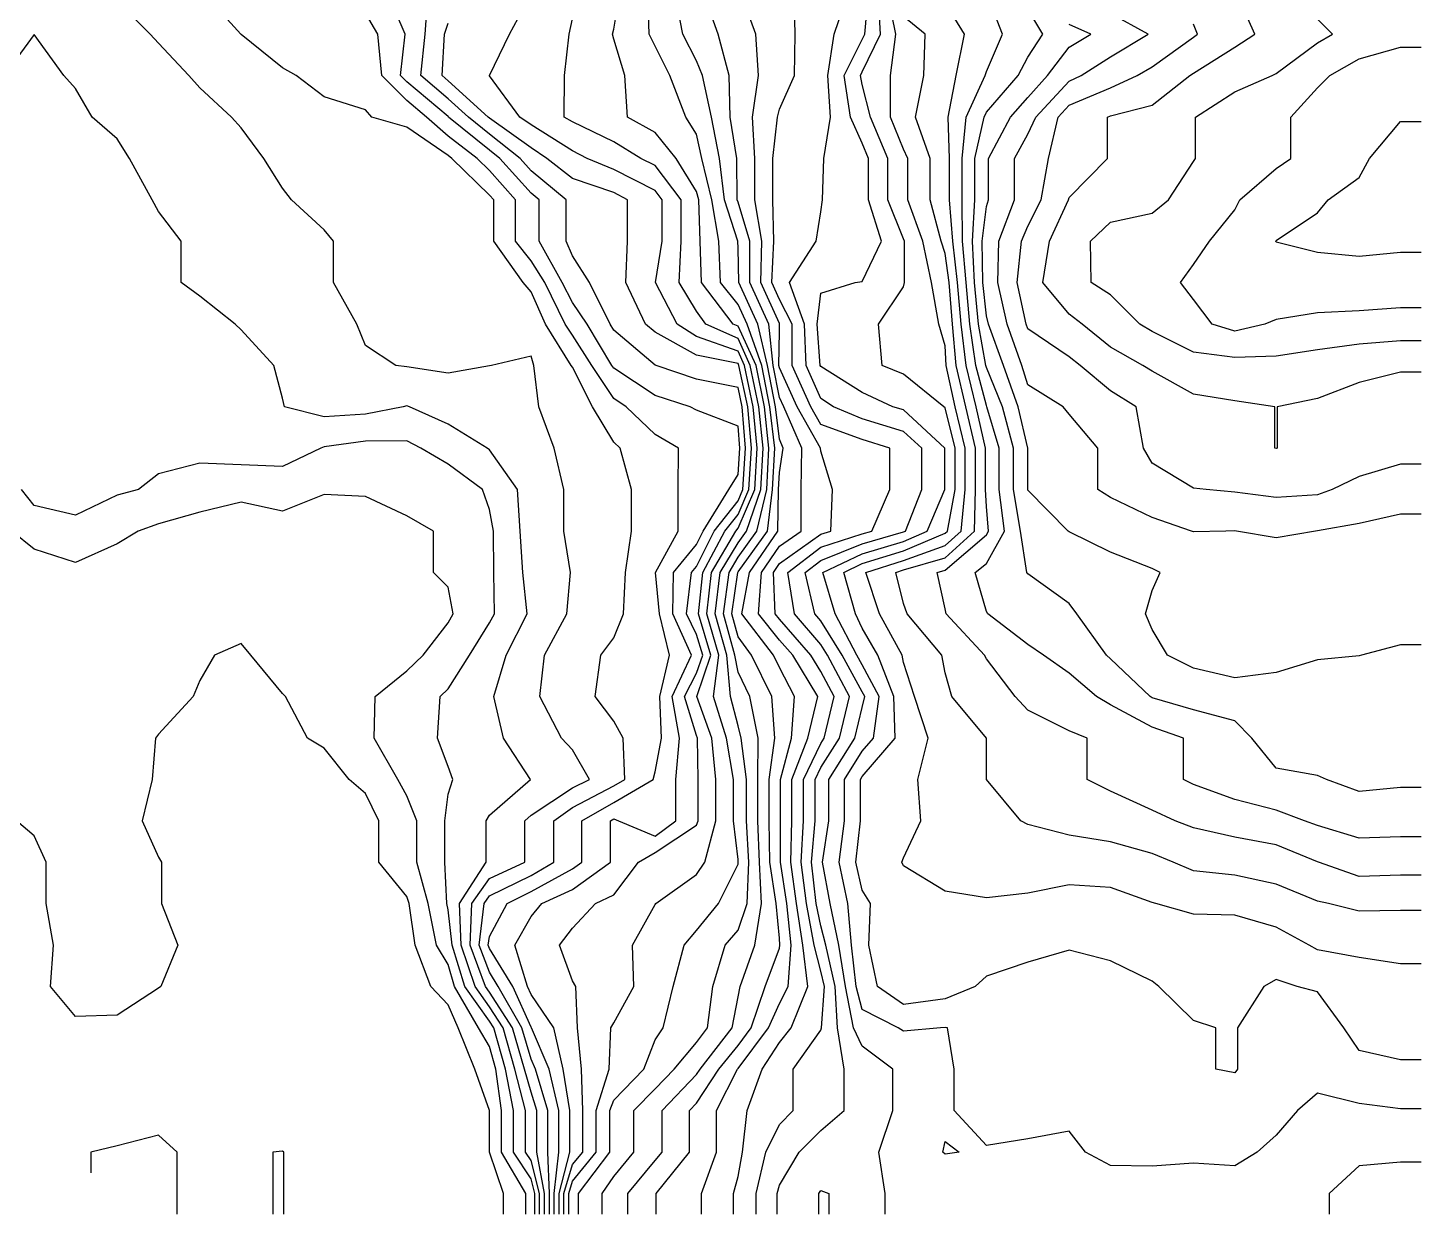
# Model space of a CAD drawing. Header units: metres. Extents: x 330817 to 331345, y 4313044 to 4313501.
# Drawn here: x 331039.9 to 331335.8, y 4313043.8 to 4313295.8 of the extents above; entities that cross this region are included whole.
import ezdxf

# ---------------------------------------------------------------- set-up
doc = ezdxf.new("R2010")
doc.units = ezdxf.units.M
doc.layers.add('CONTOURS', color=7, linetype='Continuous')
doc.layers.add('CONTOURS_INDEX', color=7, linetype='Continuous')

msp = doc.modelspace()

# ---------------------------------------------------------------- linework, layer by layer
at = {"layer": 'CONTOURS'}
for points in [[(331149.63, 4313043.83, 24), (331149.63, 4313048.23, 24), (331148.03, 4313057.02, 24), (331148.03, 4313065.82, 24), (331146.76, 4313069.73, 24), (331145.37, 4313074.61, 24), (331142.84, 4313083.41, 24), (331137.96, 4313090.96, 24), (331137.08, 4313092.2, 24), (331133.86, 4313100.99, 24), (331134.19, 4313109.79, 24), (331137.96, 4313115.16, 24), (331145.45, 4313118.58, 24), (331145.45, 4313127.37, 24), (331146.76, 4313128.6, 24), (331155.55, 4313134.38, 24), (331159.19, 4313136.17, 24), (331155.55, 4313142.44, 24), (331153.24, 4313144.96, 24), (331148.61, 4313153.76, 24), (331149.63, 4313162.55, 24), (331154.34, 4313171.34, 24), (331155.14, 4313180.14, 24), (331153.73, 4313188.93, 24), (331153.73, 4313197.73, 24), (331151.69, 4313206.52, 24), (331148.44, 4313215.31, 24), (331147.39, 4313224.11, 24), (331146.76, 4313226.09, 24), (331138.4, 4313224.11, 24), (331137.96, 4313224, 24), (331129.17, 4313222.45, 24), (331120.38, 4313223.81, 24), (331118.02, 4313224.11, 24), (331111.58, 4313228.34, 24), (331109.74, 4313232.9, 24), (331104.79, 4313241.69, 24), (331104.79, 4313250.49, 24), (331102.79, 4313252.93, 24), (331095.91, 4313259.28, 24), (331093.99, 4313261.74, 24), (331090.03, 4313268.08, 24), (331085.2, 4313274.56, 24), (331083.16, 4313276.87, 24), (331076.41, 4313283.09, 24), (331074.05, 4313285.66, 24), (331067.61, 4313292.59, 24), (331065.89, 4313294.46, 24), (331058.82, 4313301.5, 24)], [(331150.66, 4313043.83, 26), (331150.66, 4313048.23, 26), (331150.35, 4313057.02, 26), (331150.35, 4313065.82, 26), (331147.69, 4313074.61, 26), (331146.76, 4313076.76, 26), (331144.82, 4313083.41, 26), (331139.81, 4313092.2, 26), (331137.96, 4313095.22, 26), (331135.78, 4313100.99, 26), (331136.8, 4313109.79, 26), (331137.96, 4313111.45, 26), (331146.76, 4313115.73, 26), (331151.63, 4313118.58, 26), (331151.63, 4313127.37, 26), (331155.55, 4313130.2, 26), (331164.35, 4313134.78, 26), (331166.71, 4313136.17, 26), (331166.32, 4313144.96, 26), (331164.35, 4313148.57, 26), (331160.38, 4313153.76, 26), (331161.58, 4313162.55, 26), (331164.35, 4313166.24, 26), (331166.4, 4313171.34, 26), (331166.86, 4313180.14, 26), (331168.11, 4313188.93, 26), (331168.11, 4313197.73, 26), (331165.69, 4313206.52, 26), (331164.35, 4313207.79, 26), (331159.8, 4313215.31, 26), (331155.55, 4313223.75, 26), (331155.32, 4313224.11, 26), (331149.82, 4313232.9, 26), (331146.76, 4313239.75, 26), (331145.06, 4313241.69, 26), (331138.83, 4313250.49, 26), (331138.83, 4313259.28, 26), (331137.96, 4313260.26, 26), (331129.96, 4313268.08, 26), (331129.17, 4313268.68, 26), (331120.38, 4313274.75, 26), (331112.98, 4313276.87, 26), (331111.58, 4313278.4, 26), (331102.79, 4313281.14, 26), (331096.86, 4313285.66, 26), (331093.99, 4313287.31, 26), (331085.2, 4313294.39, 26), (331085.13, 4313294.46, 26), (331077.22, 4313303.25, 26)], [(331153.76, 4313043.83, 32), (331153.76, 4313048.23, 32), (331155.55, 4313054.35, 32), (331157.74, 4313057.02, 32), (331157.74, 4313065.82, 32), (331157.45, 4313074.61, 32), (331156.65, 4313083.41, 32), (331156.28, 4313092.2, 32), (331155.55, 4313093.38, 32), (331152.78, 4313100.99, 32), (331155.55, 4313104.57, 32), (331160.47, 4313109.79, 32), (331164.35, 4313111.66, 32), (331169.6, 4313118.58, 32), (331173.14, 4313120.66, 32), (331181.93, 4313126.49, 32), (331182.25, 4313127.37, 32), (331182.25, 4313136.17, 32), (331182.13, 4313144.96, 32), (331181.93, 4313145.5, 32), (331179.33, 4313153.76, 32), (331181.93, 4313158.74, 32), (331183.23, 4313162.55, 32), (331181.93, 4313166.93, 32), (331179.76, 4313171.34, 32), (331180.88, 4313180.14, 32), (331181.93, 4313181.41, 32), (331185.65, 4313188.93, 32), (331190.73, 4313195.33, 32), (331191.77, 4313197.73, 32), (331192.34, 4313206.52, 32), (331191.59, 4313215.31, 32), (331190.73, 4313219.39, 32), (331181.93, 4313221.19, 32), (331173.35, 4313224.11, 32), (331173.14, 4313224.19, 32), (331164.35, 4313231.57, 32), (331163.55, 4313232.9, 32), (331159.15, 4313241.69, 32), (331155.55, 4313247.41, 32), (331154.25, 4313250.49, 32), (331154.25, 4313259.28, 32), (331146.76, 4313265.47, 32), (331144.43, 4313268.08, 32), (331137.96, 4313273.22, 32), (331133.46, 4313276.87, 32), (331129.17, 4313280.77, 32), (331123.36, 4313285.66, 32), (331124.25, 4313294.46, 32), (331124.94, 4313303.25, 32)], [(331156.87, 4313043.83, 36), (331156.87, 4313048.23, 36), (331163.52, 4313057.02, 36), (331163.52, 4313065.82, 36), (331164.35, 4313068.06, 36), (331170.71, 4313074.61, 36), (331173.14, 4313080.83, 36), (331174.83, 4313083.41, 36), (331176.93, 4313092.2, 36), (331179.29, 4313100.99, 36), (331181.93, 4313104.07, 36), (331186.57, 4313109.79, 36), (331190.73, 4313118.19, 36), (331190.77, 4313118.58, 36), (331190.73, 4313119.15, 36), (331189.76, 4313127.37, 36), (331189.76, 4313136.17, 36), (331188.25, 4313144.96, 36), (331185.53, 4313153.76, 36), (331186.65, 4313162.55, 36), (331184.11, 4313171.34, 36), (331185.12, 4313180.14, 36), (331190.26, 4313188.93, 36), (331190.73, 4313189.52, 36), (331194.29, 4313197.73, 36), (331194.81, 4313206.52, 36), (331193.97, 4313215.31, 36), (331192.13, 4313224.11, 36), (331190.73, 4313227.16, 36), (331181.93, 4313230.25, 36), (331177.8, 4313232.9, 36), (331173.23, 4313241.69, 36), (331174.6, 4313250.49, 36), (331174.6, 4313259.28, 36), (331173.14, 4313261.23, 36), (331164.35, 4313265.76, 36), (331158.7, 4313268.08, 36), (331155.55, 4313269.69, 36), (331146.76, 4313275.21, 36), (331144.4, 4313276.87, 36), (331137.96, 4313285.65, 36), (331137.95, 4313285.66, 36), (331137.96, 4313285.71, 36), (331142.17, 4313294.46, 36), (331146.76, 4313303.05, 36)], [(331173.31, 4313043.83, 42), (331173.31, 4313048.23, 42), (331180.4, 4313057.02, 42), (331180.4, 4313065.82, 42), (331181.93, 4313067.42, 42), (331186.63, 4313074.61, 42), (331190.73, 4313079.66, 42), (331193.55, 4313083.41, 42), (331196.52, 4313092.2, 42), (331199.52, 4313100.32, 42), (331199.63, 4313100.99, 42), (331199.52, 4313102.45, 42), (331198.8, 4313109.79, 42), (331197.52, 4313118.58, 42), (331197.31, 4313127.37, 42), (331197.31, 4313136.17, 42), (331198.55, 4313144.96, 42), (331197.9, 4313153.76, 42), (331193.61, 4313162.55, 42), (331190.73, 4313166.48, 42), (331189.38, 4313171.34, 42), (331190.67, 4313180.14, 42), (331190.73, 4313180.24, 42), (331196.98, 4313188.93, 42), (331198.08, 4313197.73, 42), (331198.52, 4313206.52, 42), (331197.52, 4313215.31, 42), (331195.78, 4313224.11, 42), (331192.64, 4313232.9, 42), (331190.73, 4313237.06, 42), (331186.99, 4313241.69, 42), (331186.66, 4313250.49, 42), (331185.14, 4313259.28, 42), (331183.01, 4313268.08, 42), (331181.93, 4313273.24, 42), (331179.63, 4313276.87, 42), (331176.21, 4313285.66, 42), (331173.14, 4313291.95, 42), (331171.86, 4313294.46, 42), (331171.57, 4313303.25, 42)], [(331182.96, 4313043.83, 44), (331182.96, 4313048.23, 44), (331186.13, 4313057.02, 44), (331186.13, 4313065.82, 44), (331190.59, 4313074.61, 44), (331190.73, 4313074.78, 44), (331197.23, 4313083.41, 44), (331199.52, 4313088.55, 44), (331201.37, 4313092.2, 44), (331202.05, 4313100.99, 44), (331201.11, 4313109.79, 44), (331199.76, 4313118.58, 44), (331199.72, 4313127.37, 44), (331199.72, 4313136.17, 44), (331202.07, 4313144.96, 44), (331202.73, 4313153.76, 44), (331199.52, 4313159.98, 44), (331198.27, 4313162.55, 44), (331191.56, 4313171.34, 44), (331193.18, 4313180.14, 44), (331199.21, 4313188.93, 44), (331199.35, 4313197.73, 44), (331199.52, 4313201.38, 44), (331200.29, 4313206.52, 44), (331199.52, 4313208.46, 44), (331198.71, 4313215.31, 44), (331196.99, 4313224.11, 44), (331194.95, 4313232.9, 44), (331190.91, 4313241.69, 44), (331190.73, 4313249.02, 44), (331190.66, 4313250.49, 44), (331187.85, 4313259.28, 44), (331186.76, 4313268.08, 44), (331185.1, 4313276.87, 44), (331183.21, 4313285.66, 44), (331181.93, 4313288.8, 44), (331179.04, 4313294.46, 44), (331177.31, 4313303.25, 44)], [(331189.8, 4313043.83, 46), (331189.8, 4313048.23, 46), (331190.73, 4313051.84, 46), (331191.69, 4313057.02, 46), (331192.64, 4313065.82, 46), (331195.83, 4313074.61, 46), (331199.52, 4313080.32, 46), (331201.99, 4313083.41, 46), (331205.56, 4313092.2, 46), (331204.47, 4313100.99, 46), (331203.18, 4313109.79, 46), (331201.95, 4313118.58, 46), (331202.18, 4313127.37, 46), (331202.18, 4313136.17, 46), (331205.59, 4313144.96, 46), (331207.67, 4313153.76, 46), (331202.34, 4313162.55, 46), (331199.52, 4313165.78, 46), (331195.08, 4313171.34, 46), (331195.71, 4313180.14, 46), (331199.52, 4313185.73, 46), (331204.16, 4313188.93, 46), (331204.16, 4313197.73, 46), (331204.27, 4313206.52, 46), (331200.43, 4313215.31, 46), (331199.52, 4313217.31, 46), (331198.21, 4313224.11, 46), (331197.25, 4313232.9, 46), (331193.23, 4313241.69, 46), (331193.23, 4313250.49, 46), (331190.73, 4313258.79, 46), (331190.57, 4313259.28, 46), (331190.51, 4313268.08, 46), (331189.06, 4313276.87, 46), (331188.83, 4313285.66, 46), (331186.54, 4313294.46, 46), (331183.38, 4313303.25, 46)], [(331194.59, 4313043.83, 48), (331194.59, 4313048.23, 48), (331196.61, 4313057.02, 48), (331199.52, 4313062.85, 48), (331202.47, 4313065.82, 48), (331202.47, 4313074.61, 48), (331208.31, 4313082.92, 48), (331208.43, 4313083.41, 48), (331209.08, 4313092.2, 48), (331208.31, 4313095.41, 48), (331206.88, 4313100.99, 48), (331205.25, 4313109.79, 48), (331204.14, 4313118.58, 48), (331204.63, 4313127.37, 48), (331204.63, 4313136.17, 48), (331208.31, 4313143.82, 48), (331209.04, 4313144.96, 48), (331211.15, 4313153.76, 48), (331208.31, 4313159.13, 48), (331206.19, 4313162.55, 48), (331199.52, 4313170.2, 48), (331198.6, 4313171.34, 48), (331198.24, 4313180.14, 48), (331199.52, 4313182.02, 48), (331208.31, 4313188.29, 48), (331210.43, 4313188.93, 48), (331210.83, 4313197.73, 48), (331208.31, 4313205.9, 48), (331208.25, 4313206.52, 48), (331203.31, 4313215.31, 48), (331199.52, 4313223.59, 48), (331199.42, 4313224.11, 48), (331199.52, 4313231.35, 48), (331199.57, 4313232.9, 48), (331199.52, 4313232.99, 48), (331195.55, 4313241.69, 48), (331195.77, 4313250.49, 48), (331194.32, 4313259.28, 48), (331194.32, 4313268.08, 48), (331193.8, 4313276.87, 48), (331195.1, 4313285.66, 48), (331194.48, 4313294.46, 48), (331191.36, 4313303.25, 48)], [(331221.96, 4313043.83, 52), (331221.96, 4313048.23, 52), (331220.66, 4313057.02, 52), (331223.58, 4313065.82, 52), (331223.58, 4313074.61, 52), (331217.11, 4313079.5, 52), (331215.24, 4313083.41, 52), (331213.58, 4313092.2, 52), (331212.11, 4313100.99, 52), (331210.28, 4313109.79, 52), (331208.66, 4313118.58, 52), (331210, 4313127.37, 52), (331210, 4313136.17, 52), (331215.52, 4313144.96, 52), (331217.11, 4313151.45, 52), (331217.64, 4313153.76, 52), (331217.11, 4313154.75, 52), (331212.85, 4313162.55, 52), (331208.31, 4313169.89, 52), (331207.07, 4313171.34, 52), (331204.98, 4313180.14, 52), (331208.31, 4313182.69, 52), (331217.11, 4313186.23, 52), (331225.9, 4313188.74, 52), (331226.33, 4313188.93, 52), (331229.74, 4313197.73, 52), (331229.74, 4313206.52, 52), (331225.9, 4313210.09, 52), (331217.11, 4313212.75, 52), (331211, 4313215.31, 52), (331208.31, 4313217.07, 52), (331205.23, 4313224.11, 52), (331204.88, 4313232.9, 52), (331201.68, 4313241.69, 52), (331207.34, 4313250.49, 52), (331208.31, 4313256.76, 52), (331208.65, 4313259.28, 52), (331208.95, 4313268.08, 52), (331210.36, 4313276.87, 52), (331209.79, 4313285.66, 52), (331211.15, 4313294.46, 52), (331214.13, 4313303.25, 52)], [(331335.82, 4313066.19, 54), (331331.43, 4313066.19, 54), (331322.63, 4313067.31, 54), (331313.84, 4313069.56, 54), (331309.53, 4313065.82, 54), (331305.05, 4313060.6, 54), (331301.03, 4313057.02, 54), (331296.25, 4313054.11, 54), (331287.46, 4313054.67, 54), (331278.66, 4313053.99, 54), (331269.87, 4313054.13, 54), (331264.53, 4313057.02, 54), (331261.08, 4313061.44, 54), (331252.28, 4313059.85, 54), (331243.49, 4313058.42, 54), (331236.61, 4313065.82, 54), (331236.61, 4313074.61, 54), (331235.23, 4313083.41, 54), (331234.7, 4313083.46, 54), (331233.72, 4313083.41, 54), (331225.9, 4313082.67, 54), (331224.74, 4313083.41, 54), (331217.11, 4313087.28, 54), (331215.83, 4313092.2, 54), (331214.8, 4313100.99, 54), (331214.05, 4313109.79, 54), (331212.19, 4313118.58, 54), (331213.37, 4313127.37, 54), (331213.37, 4313136.17, 54), (331217.11, 4313142.19, 54), (331219.47, 4313144.96, 54), (331220.72, 4313153.76, 54), (331217.11, 4313160.49, 54), (331215.98, 4313162.55, 54), (331211.38, 4313171.34, 54), (331208.71, 4313180.14, 54), (331217.11, 4313184.12, 54), (331225.9, 4313186.72, 54), (331230.92, 4313188.93, 54), (331234.65, 4313197.73, 54), (331234.65, 4313206.52, 54), (331225.9, 4313214.65, 54), (331223.61, 4313215.31, 54), (331217.11, 4313218.33, 54), (331208.31, 4313223.86, 54), (331208.21, 4313224.11, 54), (331207.53, 4313232.9, 54), (331208.31, 4313239.44, 54), (331215.63, 4313241.69, 54), (331217.11, 4313241.91, 54), (331221.18, 4313250.49, 54), (331218.47, 4313259.28, 54), (331218.47, 4313268.08, 54), (331217.11, 4313271.3, 54), (331214.65, 4313276.87, 54), (331213.25, 4313285.66, 54), (331217.11, 4313293.32, 54), (331217.65, 4313294.46, 54), (331218.47, 4313303.25, 54)], [(331335.82, 4313076.61, 56), (331331.43, 4313076.61, 56), (331322.63, 4313078.59, 56), (331319.38, 4313083.41, 56), (331313.84, 4313091.04, 56), (331309.51, 4313092.2, 56), (331305.05, 4313093.64, 56), (331302.41, 4313092.2, 56), (331296.81, 4313083.41, 56), (331296.81, 4313074.61, 56), (331296.25, 4313073.84, 56), (331292.22, 4313074.61, 56), (331292.22, 4313083.41, 56), (331287.46, 4313084.95, 56), (331280.14, 4313092.2, 56), (331278.66, 4313093.33, 56), (331269.87, 4313097.61, 56), (331261.08, 4313099.89, 56), (331252.28, 4313097.33, 56), (331243.49, 4313094.37, 56), (331241.12, 4313092.2, 56), (331234.7, 4313089.58, 56), (331225.9, 4313088.33, 56), (331220.36, 4313092.2, 56), (331218.54, 4313100.99, 56), (331218.9, 4313109.79, 56), (331217.11, 4313112.66, 56), (331215.73, 4313118.58, 56), (331216.74, 4313127.37, 56), (331216.74, 4313136.17, 56), (331217.11, 4313136.76, 56), (331224.1, 4313144.96, 56), (331223.8, 4313153.76, 56), (331220.41, 4313162.55, 56), (331217.11, 4313168.31, 56), (331215.66, 4313171.34, 56), (331213.17, 4313180.14, 56), (331217.11, 4313182.01, 56), (331225.9, 4313184.7, 56), (331234.7, 4313188.47, 56), (331235.2, 4313188.93, 56), (331236.83, 4313197.73, 56), (331236.83, 4313206.52, 56), (331234.7, 4313215.12, 56), (331234.47, 4313215.31, 56), (331225.9, 4313222.24, 56), (331221.33, 4313224.11, 56), (331220.6, 4313232.9, 56), (331225.9, 4313240.83, 56), (331226.07, 4313241.69, 56), (331226.09, 4313250.49, 56), (331225.9, 4313250.97, 56), (331222.58, 4313259.28, 56), (331222.58, 4313268.08, 56), (331218.9, 4313276.87, 56), (331217.11, 4313283.79, 56), (331216.71, 4313285.66, 56), (331217.11, 4313286.46, 56), (331220.96, 4313294.46, 56), (331220.49, 4313303.25, 56)], [(331335.82, 4313097, 58), (331331.43, 4313097, 58), (331322.63, 4313098.32, 58), (331313.84, 4313099.98, 58), (331312.04, 4313100.99, 58), (331305.05, 4313104.82, 58), (331296.25, 4313107.36, 58), (331287.46, 4313107.56, 58), (331279.47, 4313109.79, 58), (331278.66, 4313110.04, 58), (331269.87, 4313113.21, 58), (331261.08, 4313113.76, 58), (331252.28, 4313112, 58), (331243.49, 4313111.03, 58), (331234.7, 4313112.45, 58), (331225.9, 4313117.8, 58), (331225.55, 4313118.58, 58), (331225.9, 4313119.51, 58), (331229.56, 4313127.37, 58), (331228.9, 4313136.17, 58), (331231.13, 4313144.96, 58), (331228.19, 4313153.76, 58), (331225.9, 4313161.03, 58), (331225.56, 4313162.55, 58), (331220.81, 4313171.34, 58), (331217.85, 4313180.14, 58), (331225.9, 4313182.68, 58), (331234.7, 4313185.85, 58), (331238.09, 4313188.93, 58), (331238.99, 4313197.73, 58), (331238.99, 4313206.52, 58), (331236.88, 4313215.31, 58), (331234.94, 4313224.11, 58), (331234.7, 4313228.25, 58), (331233.35, 4313232.9, 58), (331231.79, 4313241.69, 58), (331229.99, 4313250.49, 58), (331226.81, 4313259.28, 58), (331226.81, 4313268.08, 58), (331225.9, 4313270.02, 58), (331223.1, 4313276.87, 58), (331223.09, 4313285.66, 58), (331224.28, 4313294.46, 58), (331222.51, 4313303.25, 58)], [(331335.82, 4313115.83, 62), (331331.43, 4313115.83, 62), (331322.63, 4313115.54, 62), (331314, 4313118.58, 62), (331313.84, 4313118.64, 62), (331305.05, 4313122.3, 62), (331296.25, 4313123.89, 62), (331287.46, 4313125.86, 62), (331283.6, 4313127.37, 62), (331278.66, 4313129.61, 62), (331269.87, 4313133.68, 62), (331264.87, 4313136.17, 62), (331264.87, 4313144.96, 62), (331261.08, 4313146.51, 62), (331252.28, 4313150.85, 62), (331249.56, 4313153.76, 62), (331243.49, 4313161.79, 62), (331243.08, 4313162.55, 62), (331234.91, 4313171.34, 62), (331234.7, 4313172.42, 62), (331233.01, 4313180.14, 62), (331234.7, 4313180.6, 62), (331243.49, 4313188.12, 62), (331243.94, 4313188.93, 62), (331243.49, 4313194.16, 62), (331243.29, 4313197.73, 62), (331243.29, 4313206.52, 62), (331241.33, 4313215.31, 62), (331239.16, 4313224.11, 62), (331238.15, 4313232.9, 62), (331237.37, 4313241.69, 62), (331236.35, 4313250.49, 62), (331235.62, 4313259.28, 62), (331235.62, 4313268.08, 62), (331235.38, 4313276.87, 62), (331237.08, 4313285.66, 62), (331238.84, 4313294.46, 62), (331234.7, 4313301.15, 62)], [(331335.82, 4313123.95, 64), (331331.43, 4313123.95, 64), (331322.63, 4313123.67, 64), (331313.84, 4313126.41, 64), (331311.02, 4313127.37, 64), (331305.05, 4313129.67, 64), (331296.25, 4313131.94, 64), (331287.46, 4313135.08, 64), (331285.36, 4313136.17, 64), (331285.36, 4313144.96, 64), (331278.66, 4313147.3, 64), (331269.87, 4313152.04, 64), (331266.9, 4313153.76, 64), (331261.08, 4313158.77, 64), (331255.59, 4313162.55, 64), (331252.28, 4313164.86, 64), (331243.82, 4313171.34, 64), (331243.49, 4313171.86, 64), (331241.07, 4313180.14, 64), (331243.49, 4313182.04, 64), (331247.34, 4313188.93, 64), (331246.23, 4313197.73, 64), (331246.23, 4313206.52, 64), (331243.6, 4313215.31, 64), (331243.49, 4313215.57, 64), (331241.26, 4313224.11, 64), (331239.99, 4313232.9, 64), (331239.16, 4313241.69, 64), (331238.42, 4313250.49, 64), (331238.32, 4313259.28, 64), (331238.32, 4313268.08, 64), (331239.2, 4313276.87, 64), (331243.22, 4313285.66, 64), (331243.49, 4313286.53, 64), (331246.91, 4313294.46, 64), (331243.49, 4313303.25, 64)], [(331335.82, 4313222.71, 74), (331331.43, 4313222.71, 74), (331322.63, 4313220.45, 74), (331313.84, 4313217.1, 74), (331305.26, 4313215.31, 74), (331305.26, 4313206.52, 74), (331305.05, 4313206.48, 74), (331304.78, 4313206.52, 74), (331304.78, 4313215.31, 74), (331296.25, 4313216.58, 74), (331287.46, 4313217.98, 74), (331278.66, 4313222.88, 74), (331276.7, 4313224.11, 74), (331269.87, 4313228.02, 74), (331263.81, 4313232.9, 74), (331261.08, 4313235, 74), (331255.44, 4313241.69, 74), (331256.88, 4313250.49, 74), (331260.92, 4313259.28, 74), (331261.08, 4313259.75, 74), (331269.18, 4313268.08, 74), (331269.18, 4313276.87, 74), (331269.87, 4313277.12, 74), (331278.66, 4313279.39, 74), (331286.7, 4313285.66, 74), (331287.46, 4313286.2, 74), (331296.25, 4313291.69, 74), (331300.47, 4313294.46, 74), (331296.61, 4313303.25, 74)], [(331151.69, 4313043.83, 28), (331151.69, 4313048.23, 28), (331152.67, 4313057.02, 28), (331152.67, 4313065.82, 28), (331150.62, 4313074.61, 28), (331146.87, 4313083.41, 28), (331146.76, 4313083.57, 28), (331142.9, 4313092.2, 28), (331137.96, 4313100.28, 28), (331137.69, 4313100.99, 28), (331137.96, 4313102.78, 28), (331141.7, 4313109.79, 28), (331146.76, 4313112.33, 28), (331155.55, 4313117.17, 28), (331157.53, 4313118.58, 28), (331157.53, 4313127.37, 28), (331164.35, 4313131.29, 28), (331172.67, 4313136.17, 28), (331173.14, 4313137.81, 28), (331174.46, 4313144.96, 28), (331174.09, 4313153.76, 28), (331176.2, 4313162.55, 28), (331174.07, 4313171.34, 28), (331173.21, 4313180.14, 28), (331178.04, 4313188.93, 28), (331178.04, 4313197.73, 28), (331178.06, 4313206.52, 28), (331173.14, 4313209.47, 28), (331167, 4313215.31, 28), (331164.35, 4313217.07, 28), (331159.69, 4313224.11, 28), (331155.55, 4313230.51, 28), (331154.02, 4313232.9, 28), (331149.7, 4313241.69, 28), (331146.76, 4313246.36, 28), (331143.49, 4313250.49, 28), (331143.49, 4313259.28, 28), (331137.96, 4313265.53, 28), (331135.35, 4313268.08, 28), (331129.17, 4313272.82, 28), (331124.55, 4313276.87, 28), (331120.38, 4313280.36, 28), (331115.1, 4313285.66, 28), (331114.19, 4313294.46, 28), (331111.58, 4313298.92, 28)], [(331161.85, 4313043.83, 38), (331161.85, 4313048.23, 38), (331164.35, 4313051.85, 38), (331168.63, 4313057.02, 38), (331168.63, 4313065.82, 38), (331173.14, 4313070.43, 38), (331177.14, 4313074.61, 38), (331181.93, 4313080.29, 38), (331184.27, 4313083.41, 38), (331185.35, 4313092.2, 38), (331188, 4313100.99, 38), (331190.73, 4313104.15, 38), (331192.64, 4313109.79, 38), (331193.02, 4313118.58, 38), (331192.51, 4313127.37, 38), (331192.51, 4313136.17, 38), (331191.41, 4313144.96, 38), (331190.73, 4313147.57, 38), (331189.11, 4313153.76, 38), (331188.36, 4313162.55, 38), (331185.86, 4313171.34, 38), (331186.97, 4313180.14, 38), (331190.73, 4313186.46, 38), (331192.51, 4313188.93, 38), (331195.56, 4313197.73, 38), (331196.05, 4313206.52, 38), (331195.15, 4313215.31, 38), (331193.34, 4313224.11, 38), (331190.73, 4313229.8, 38), (331183.89, 4313232.9, 38), (331181.93, 4313235.62, 38), (331178.2, 4313241.69, 38), (331178.63, 4313250.49, 38), (331178.63, 4313259.28, 38), (331173.14, 4313266.58, 38), (331170.11, 4313268.08, 38), (331164.35, 4313271.61, 38), (331155.55, 4313275.87, 38), (331153.82, 4313276.87, 38), (331153.86, 4313285.66, 38), (331154.86, 4313294.46, 38), (331155.55, 4313297.72, 38)], [(331335.82, 4313134.49, 66), (331331.43, 4313134.49, 66), (331322.63, 4313133.58, 66), (331315.74, 4313136.17, 66), (331313.84, 4313137, 66), (331305.05, 4313138.54, 66), (331299.85, 4313144.96, 66), (331296.25, 4313148.6, 66), (331287.46, 4313150.97, 66), (331278.66, 4313153.52, 66), (331278.27, 4313153.76, 66), (331269.87, 4313161.81, 66), (331269.03, 4313162.55, 66), (331262.66, 4313171.34, 66), (331261.08, 4313173.55, 66), (331252.28, 4313179.84, 66), (331252.07, 4313180.14, 66), (331250.73, 4313188.93, 66), (331249.25, 4313197.73, 66), (331249.25, 4313206.52, 66), (331246.91, 4313215.31, 66), (331243.49, 4313223.66, 66), (331243.37, 4313224.11, 66), (331241.84, 4313232.9, 66), (331240.95, 4313241.69, 66), (331240.5, 4313250.49, 66), (331241.01, 4313259.28, 66), (331241.01, 4313268.08, 66), (331243.01, 4313276.87, 66), (331243.49, 4313277.89, 66), (331250.23, 4313285.66, 66), (331252.28, 4313289.59, 66), (331255.44, 4313294.46, 66), (331252.28, 4313299.79, 66)], [(331335.82, 4313229.3, 76), (331331.43, 4313229.3, 76), (331322.63, 4313228.66, 76), (331313.84, 4313227.39, 76), (331305.05, 4313226.06, 76), (331296.25, 4313225.76, 76), (331287.46, 4313226.9, 76), (331278.66, 4313231.32, 76), (331276.05, 4313232.9, 76), (331269.87, 4313239.11, 76), (331265.73, 4313241.69, 76), (331265.6, 4313250.49, 76), (331269.87, 4313254.56, 76), (331278.66, 4313256.42, 76), (331282.18, 4313259.28, 76), (331287.46, 4313267.41, 76), (331287.89, 4313268.08, 76), (331287.89, 4313276.87, 76), (331296.25, 4313282.22, 76), (331304.17, 4313285.66, 76), (331305.05, 4313286.12, 76), (331313.84, 4313292.64, 76), (331317.01, 4313294.46, 76), (331313.84, 4313297.68, 76)], [(331154.79, 4313043.83, 34), (331154.79, 4313048.23, 34), (331155.55, 4313050.83, 34), (331160.63, 4313057.02, 34), (331160.63, 4313065.82, 34), (331163.38, 4313074.61, 34), (331163.72, 4313083.41, 34), (331164.35, 4313084.47, 34), (331168.6, 4313092.2, 34), (331168.32, 4313100.99, 34), (331173.14, 4313109.63, 34), (331173.27, 4313109.79, 34), (331181.93, 4313116, 34), (331183.65, 4313118.58, 34), (331186.01, 4313127.37, 34), (331186.01, 4313136.17, 34), (331185.19, 4313144.96, 34), (331181.95, 4313153.76, 34), (331184.94, 4313162.55, 34), (331182.35, 4313171.34, 34), (331183.27, 4313180.14, 34), (331187.96, 4313188.93, 34), (331190.73, 4313192.43, 34), (331193.03, 4313197.73, 34), (331193.58, 4313206.52, 34), (331192.78, 4313215.31, 34), (331190.91, 4313224.11, 34), (331190.73, 4313224.51, 34), (331181.93, 4313226.26, 34), (331173.14, 4313231.16, 34), (331171.11, 4313232.9, 34), (331166.87, 4313241.69, 34), (331167.24, 4313250.49, 34), (331167.24, 4313259.28, 34), (331164.35, 4313260.82, 34), (331155.55, 4313263.78, 34), (331150.11, 4313268.08, 34), (331146.76, 4313270.3, 34), (331137.96, 4313276.62, 34), (331137.65, 4313276.87, 34), (331129.17, 4313284.58, 34), (331127.89, 4313285.66, 34), (331128.39, 4313294.46, 34), (331129.17, 4313296.79, 34)], [(331335.82, 4313164.79, 68), (331331.43, 4313164.79, 68), (331323.15, 4313162.55, 68), (331322.63, 4313162.41, 68), (331313.84, 4313161.59, 68), (331305.05, 4313158.85, 68), (331296.25, 4313157.75, 68), (331287.46, 4313159.8, 68), (331281.94, 4313162.55, 68), (331278.66, 4313167.99, 68), (331277.31, 4313171.34, 68), (331278.66, 4313176.32, 68), (331280.36, 4313180.14, 68), (331278.66, 4313180.98, 68), (331269.87, 4313184.45, 68), (331261.08, 4313188.74, 68), (331260.83, 4313188.93, 68), (331252.28, 4313197.62, 68), (331252.26, 4313197.73, 68), (331252.26, 4313206.52, 68), (331250.22, 4313215.31, 68), (331247.13, 4313224.11, 68), (331243.91, 4313232.9, 68), (331243.49, 4313234.66, 68), (331242.74, 4313241.69, 68), (331242.57, 4313250.49, 68), (331243.49, 4313257.9, 68), (331243.94, 4313259.28, 68), (331243.94, 4313268.08, 68), (331248.57, 4313276.87, 68), (331252.28, 4313281.04, 68), (331256.48, 4313285.66, 68), (331261.08, 4313291.69, 68), (331265.68, 4313294.46, 68), (331261.08, 4313296.56, 68)], [(331335.82, 4313203.17, 72), (331331.43, 4313203.17, 72), (331322.63, 4313200.54, 72), (331316.92, 4313197.73, 72), (331313.84, 4313196.65, 72), (331305.05, 4313196.04, 72), (331296.25, 4313197.19, 72), (331290.16, 4313197.73, 72), (331287.46, 4313198.06, 72), (331278.66, 4313203.38, 72), (331276.84, 4313206.52, 72), (331275.27, 4313215.31, 72), (331269.87, 4313218.74, 72), (331263.37, 4313224.11, 72), (331261.08, 4313225.94, 72), (331252.28, 4313231.88, 72), (331251.94, 4313232.9, 72), (331249.99, 4313241.69, 72), (331250.93, 4313250.49, 72), (331252.28, 4313253.7, 72), (331255.13, 4313259.28, 72), (331256.66, 4313268.08, 72), (331258.72, 4313276.87, 72), (331261.08, 4313279.41, 72), (331269.87, 4313283.05, 72), (331275.51, 4313285.66, 72), (331278.66, 4313287.51, 72), (331287.46, 4313293.87, 72), (331288.34, 4313294.46, 72), (331287.46, 4313296.63, 72)], [(331148.59, 4313043.83, 22), (331148.59, 4313048.23, 22), (331146.76, 4313055.24, 22), (331145.61, 4313057.02, 22), (331145.61, 4313065.82, 22), (331143.34, 4313074.61, 22), (331140.86, 4313083.41, 22), (331137.96, 4313087.89, 22), (331134.89, 4313092.2, 22), (331131.95, 4313100.99, 22), (331131.58, 4313109.79, 22), (331137.26, 4313118.58, 22), (331137.26, 4313127.37, 22), (331137.96, 4313128.59, 22), (331146.62, 4313136.17, 22), (331140.94, 4313144.96, 22), (331138.88, 4313153.76, 22), (331141.46, 4313162.55, 22), (331145.94, 4313171.34, 22), (331145.04, 4313180.14, 22), (331144.43, 4313188.93, 22), (331143.91, 4313197.73, 22), (331137.96, 4313206.18, 22), (331137.47, 4313206.52, 22), (331129.17, 4313211.66, 22), (331120.92, 4313215.31, 22), (331120.38, 4313215.54, 22), (331119.57, 4313215.31, 22), (331111.58, 4313213.75, 22), (331102.79, 4313213.17, 22), (331094.4, 4313215.31, 22), (331093.99, 4313217.18, 22), (331092.14, 4313224.11, 22), (331085.2, 4313231.65, 22), (331083.94, 4313232.9, 22), (331076.41, 4313238.8, 22), (331072.45, 4313241.69, 22), (331072.45, 4313250.49, 22), (331067.61, 4313256.82, 22), (331066.27, 4313259.28, 22), (331061.5, 4313268.08, 22), (331058.82, 4313272.24, 22), (331053.51, 4313276.87, 22), (331050.03, 4313282.9, 22), (331047.5, 4313285.66, 22), (331041.23, 4313294.42, 22), (331034.85, 4313285.66, 22)], [(331335.82, 4313236.36, 78), (331331.43, 4313236.36, 78), (331322.63, 4313235.72, 78), (331313.84, 4313235.31, 78), (331305.05, 4313233.89, 78), (331302.63, 4313232.9, 78), (331296.25, 4313231.42, 78), (331291.47, 4313232.9, 78), (331287.46, 4313238.09, 78), (331284.68, 4313241.69, 78), (331287.46, 4313245.52, 78), (331290.9, 4313250.49, 78), (331296.25, 4313257.18, 78), (331297.34, 4313259.28, 78), (331305.05, 4313265.91, 78), (331308.16, 4313268.08, 78), (331308.16, 4313276.87, 78), (331313.84, 4313283.06, 78), (331316.4, 4313285.66, 78), (331322.63, 4313289.2, 78), (331331.43, 4313291.69, 78), (331335.82, 4313291.69, 78)], [(331145.69, 4313043.83, 18), (331145.69, 4313048.23, 18), (331140.51, 4313057.02, 18), (331140.51, 4313065.82, 18), (331139.28, 4313074.61, 18), (331137.96, 4313079.42, 18), (331135.62, 4313083.41, 18), (331130.51, 4313092.2, 18), (331129.17, 4313096.83, 18), (331126.69, 4313100.99, 18), (331124.89, 4313109.79, 18), (331122.51, 4313118.58, 18), (331122.51, 4313127.37, 18), (331120.38, 4313132.72, 18), (331118.48, 4313136.17, 18), (331113.43, 4313144.96, 18), (331113.66, 4313153.76, 18), (331120.38, 4313159.25, 18), (331123.87, 4313162.55, 18), (331129.17, 4313169.46, 18), (331130.22, 4313171.34, 18), (331129.17, 4313177.03, 18), (331126.04, 4313180.14, 18), (331126.04, 4313188.93, 18), (331120.38, 4313192.19, 18), (331111.58, 4313196.25, 18), (331102.79, 4313196.69, 18), (331093.99, 4313193.15, 18), (331085.2, 4313195.05, 18), (331076.41, 4313192.91, 18), (331067.61, 4313190.43, 18), (331063.34, 4313188.93, 18), (331058.82, 4313186.24, 18), (331050.03, 4313182.28, 18), (331041.23, 4313185.08, 18), (331036.48, 4313188.93, 18)], [(331140.91, 4313043.83, 16), (331140.91, 4313048.23, 16), (331137.96, 4313057.02, 16), (331137.96, 4313057.02, 16), (331137.96, 4313065.82, 16), (331134.8, 4313074.61, 16), (331131.27, 4313083.41, 16), (331129.17, 4313088.28, 16), (331125.45, 4313092.2, 16), (331122.18, 4313100.99, 16), (331120.91, 4313109.79, 16), (331120.38, 4313111.31, 16), (331114.46, 4313118.58, 16), (331114.46, 4313127.37, 16), (331111.58, 4313133.17, 16), (331108.14, 4313136.17, 16), (331102.79, 4313142.83, 16), (331099.26, 4313144.96, 16), (331094.62, 4313153.76, 16), (331093.99, 4313154.4, 16), (331087.25, 4313162.55, 16), (331085.2, 4313165.04, 16), (331079.54, 4313162.55, 16), (331076.41, 4313157.15, 16), (331075.02, 4313153.76, 16), (331067.61, 4313145.76, 16), (331066.98, 4313144.96, 16), (331066.27, 4313136.17, 16), (331064.15, 4313127.37, 16), (331067.61, 4313119.63, 16), (331068.24, 4313118.58, 16), (331068.24, 4313109.79, 16), (331071.72, 4313100.99, 16), (331068.11, 4313092.2, 16), (331067.61, 4313091.83, 16), (331058.82, 4313086.12, 16), (331050.03, 4313085.78, 16), (331044.71, 4313092.2, 16), (331045.3, 4313100.99, 16), (331043.74, 4313109.79, 16), (331043.74, 4313118.58, 16), (331041.23, 4313124.2, 16), (331037.47, 4313127.37, 16)], [(331071.59, 4313043.83, 14), (331071.59, 4313048.23, 14), (331071.59, 4313057.02, 14), (331067.61, 4313060.59, 14), (331058.82, 4313058.31, 14), (331053.26, 4313057.02, 14), (331053.26, 4313052.63, 14)], [(331237.67, 4313057.02, 54), (331234.7, 4313056.6, 54), (331234.2, 4313057.02, 54), (331234.7, 4313059.28, 54), (331237.67, 4313057.02, 54)], [(331094.27, 4313043.83, 14), (331094.27, 4313048.23, 14), (331094.27, 4313057.02, 14), (331093.99, 4313057.19, 14), (331091.9, 4313057.02, 14), (331091.9, 4313048.23, 14), (331091.9, 4313043.83, 14)], [(331335.82, 4313054.85, 52), (331331.43, 4313054.85, 52), (331322.63, 4313054.11, 52), (331316.29, 4313048.23, 52), (331316.29, 4313043.83, 52)], [(331207.9, 4313043.83, 52), (331207.9, 4313048.23, 52), (331208.31, 4313048.88, 52), (331210.02, 4313048.23, 52), (331210.02, 4313043.83, 52)]]:
    msp.add_polyline3d(points, dxfattribs=at)
at = {"layer": 'CONTOURS_INDEX'}
for points in [[(331152.73, 4313043.83, 30), (331152.73, 4313048.23, 30), (331154.99, 4313057.02, 30), (331154.99, 4313065.82, 30), (331153.56, 4313074.61, 30), (331151.58, 4313083.41, 30), (331146.76, 4313090.47, 30), (331145.98, 4313092.2, 30), (331143.32, 4313100.99, 30), (331146.76, 4313107.04, 30), (331149.08, 4313109.79, 30), (331155.55, 4313112.82, 30), (331163.62, 4313118.58, 30), (331163.62, 4313127.37, 30), (331164.35, 4313127.79, 30), (331165.35, 4313127.37, 30), (331173.14, 4313124.15, 30), (331177.55, 4313127.37, 30), (331177.55, 4313136.17, 30), (331178.32, 4313144.96, 30), (331176.71, 4313153.76, 30), (331180.82, 4313162.55, 30), (331176.91, 4313171.34, 30), (331177.04, 4313180.14, 30), (331181.93, 4313186.06, 30), (331183.35, 4313188.93, 30), (331188.78, 4313197.73, 30), (331190.73, 4313200.93, 30), (331191.1, 4313206.52, 30), (331190.73, 4313211.2, 30), (331181.93, 4313214.58, 30), (331180.56, 4313215.31, 30), (331173.14, 4313217.72, 30), (331164.35, 4313223.52, 30), (331163.96, 4313224.11, 30), (331158.66, 4313232.9, 30), (331155.55, 4313237.5, 30), (331153.4, 4313241.69, 30), (331148.48, 4313250.49, 30), (331148.48, 4313259.28, 30), (331146.76, 4313260.7, 30), (331140.16, 4313268.08, 30), (331137.96, 4313269.83, 30), (331129.26, 4313276.87, 30), (331129.17, 4313276.96, 30), (331120.38, 4313284.32, 30), (331119.04, 4313285.66, 30), (331120, 4313294.46, 30), (331116.31, 4313303.25, 30)], [(331167.31, 4313043.83, 40), (331167.31, 4313048.23, 40), (331173.14, 4313055.25, 40), (331174.59, 4313057.02, 40), (331174.59, 4313065.82, 40), (331181.93, 4313073.49, 40), (331182.67, 4313074.61, 40), (331189.51, 4313083.41, 40), (331190.73, 4313089.99, 40), (331191.15, 4313092.2, 40), (331194.3, 4313100.99, 40), (331195.72, 4313109.79, 40), (331195.27, 4313118.58, 40), (331194.91, 4313127.37, 40), (331194.91, 4313136.17, 40), (331194.98, 4313144.96, 40), (331193.27, 4313153.76, 40), (331190.73, 4313158.94, 40), (331190.07, 4313162.55, 40), (331187.62, 4313171.34, 40), (331188.82, 4313180.14, 40), (331190.73, 4313183.35, 40), (331194.74, 4313188.93, 40), (331196.82, 4313197.73, 40), (331197.29, 4313206.52, 40), (331196.34, 4313215.31, 40), (331194.56, 4313224.11, 40), (331190.73, 4313232.45, 40), (331189.73, 4313232.9, 40), (331182.94, 4313241.69, 40), (331182.66, 4313250.49, 40), (331182.42, 4313259.28, 40), (331181.93, 4313261.06, 40), (331177.56, 4313268.08, 40), (331173.14, 4313273.57, 40), (331167.22, 4313276.87, 40), (331166.67, 4313285.66, 40), (331164.35, 4313293.39, 40), (331164.08, 4313294.46, 40), (331164.35, 4313295.53, 40), (331165.6, 4313303.25, 40)], [(331199.05, 4313043.83, 50), (331199.05, 4313048.23, 50), (331199.52, 4313050.02, 50), (331203.73, 4313057.02, 50), (331208.31, 4313061.63, 50), (331213.28, 4313065.82, 50), (331213.28, 4313074.61, 50), (331211.83, 4313083.41, 50), (331211.33, 4313092.2, 50), (331209.41, 4313100.99, 50), (331208.31, 4313105.04, 50), (331207.32, 4313109.79, 50), (331206.34, 4313118.58, 50), (331207.09, 4313127.37, 50), (331207.09, 4313136.17, 50), (331208.31, 4313138.72, 50), (331212.28, 4313144.96, 50), (331214.41, 4313153.76, 50), (331209.72, 4313162.55, 50), (331208.31, 4313164.82, 50), (331202.73, 4313171.34, 50), (331201.32, 4313180.14, 50), (331208.31, 4313185.49, 50), (331217.11, 4313188.34, 50), (331219.18, 4313188.93, 50), (331222.95, 4313197.73, 50), (331222.95, 4313206.52, 50), (331217.11, 4313208.39, 50), (331208.31, 4313211.53, 50), (331206.18, 4313215.31, 50), (331202.25, 4313224.11, 50), (331202.22, 4313232.9, 50), (331199.52, 4313238.09, 50), (331197.88, 4313241.69, 50), (331198.31, 4313250.49, 50), (331198.13, 4313259.28, 50), (331198.13, 4313268.08, 50), (331199.1, 4313276.87, 50), (331199.52, 4313278.56, 50), (331202.74, 4313285.66, 50), (331202.89, 4313294.46, 50), (331202.64, 4313303.25, 50)], [(331335.82, 4313108.34, 60), (331331.43, 4313108.34, 60), (331322.63, 4313108.18, 60), (331316.17, 4313109.79, 60), (331313.84, 4313110.29, 60), (331305.05, 4313113.95, 60), (331296.25, 4313115.84, 60), (331287.46, 4313116.79, 60), (331283.18, 4313118.58, 60), (331278.66, 4313120.42, 60), (331269.87, 4313122.94, 60), (331261.08, 4313124.3, 60), (331252.28, 4313126.63, 60), (331250.83, 4313127.37, 60), (331243.5, 4313136.17, 60), (331243.5, 4313144.96, 60), (331243.49, 4313144.97, 60), (331236.13, 4313153.76, 60), (331234.7, 4313158.8, 60), (331234.03, 4313162.55, 60), (331226.62, 4313171.34, 60), (331225.9, 4313173.56, 60), (331224.25, 4313180.14, 60), (331225.9, 4313180.66, 60), (331234.7, 4313183.22, 60), (331240.99, 4313188.93, 60), (331241.14, 4313197.73, 60), (331241.14, 4313206.52, 60), (331239.1, 4313215.31, 60), (331237.05, 4313224.11, 60), (331236.3, 4313232.9, 60), (331235.58, 4313241.69, 60), (331234.7, 4313247.9, 60), (331233.9, 4313250.49, 60), (331231.57, 4313259.28, 60), (331231.57, 4313268.08, 60), (331228.44, 4313276.87, 60), (331230.2, 4313285.66, 60), (331230.47, 4313294.46, 60), (331225.9, 4313298.22, 60)], [(331335.82, 4313192.51, 70), (331331.43, 4313192.51, 70), (331322.63, 4313190.52, 70), (331313.84, 4313188.97, 70), (331313.4, 4313188.93, 70), (331305.05, 4313187.49, 70), (331296.62, 4313188.93, 70), (331296.25, 4313188.96, 70), (331294.33, 4313188.93, 70), (331287.46, 4313188.75, 70), (331287.04, 4313188.93, 70), (331278.66, 4313191.81, 70), (331269.87, 4313196.08, 70), (331267.16, 4313197.73, 70), (331267.16, 4313206.52, 70), (331261.08, 4313213.78, 70), (331259.77, 4313215.31, 70), (331252.28, 4313219.96, 70), (331250.98, 4313224.11, 70), (331247.92, 4313232.9, 70), (331245.88, 4313241.69, 70), (331246.16, 4313250.49, 70), (331249.47, 4313259.28, 70), (331249.47, 4313268.08, 70), (331252.28, 4313273.23, 70), (331253.99, 4313276.87, 70), (331261.08, 4313284.52, 70), (331263.6, 4313285.66, 70), (331269.87, 4313289.64, 70), (331277.85, 4313294.46, 70), (331269.87, 4313298.83, 70)], [(331335.82, 4313248.11, 80), (331331.43, 4313248.11, 80), (331322.63, 4313247.26, 80), (331313.84, 4313248.09, 80), (331305.05, 4313250.31, 80), (331304.99, 4313250.49, 80), (331305.05, 4313250.61, 80), (331313.84, 4313256.49, 80), (331316.06, 4313259.28, 80), (331322.63, 4313264.01, 80), (331324.85, 4313268.08, 80), (331331.43, 4313275.92, 80), (331335.82, 4313275.92, 80)], [(331147.56, 4313043.83, 20), (331147.56, 4313048.23, 20), (331146.76, 4313051.3, 20), (331143.06, 4313057.02, 20), (331143.06, 4313065.82, 20), (331141.31, 4313074.61, 20), (331138.88, 4313083.41, 20), (331137.96, 4313084.82, 20), (331132.7, 4313092.2, 20), (331130.03, 4313100.99, 20), (331129.17, 4313108.49, 20), (331128.86, 4313109.79, 20), (331128.46, 4313118.58, 20), (331128.46, 4313127.37, 20), (331129.17, 4313133.01, 20), (331130.17, 4313136.17, 20), (331129.17, 4313138.93, 20), (331126.91, 4313144.96, 20), (331127.44, 4313153.76, 20), (331129.17, 4313155.39, 20), (331133.66, 4313162.55, 20), (331137.96, 4313169.45, 20), (331139.02, 4313171.34, 20), (331138.88, 4313180.14, 20), (331138.8, 4313188.93, 20), (331137.96, 4313193.48, 20), (331136.43, 4313197.73, 20), (331129.17, 4313203.14, 20), (331123.34, 4313206.52, 20), (331120.38, 4313208.07, 20), (331111.58, 4313208.04, 20), (331102.79, 4313206.83, 20), (331102.08, 4313206.52, 20), (331093.99, 4313202.65, 20), (331085.2, 4313203.02, 20), (331076.41, 4313203.32, 20), (331067.61, 4313201.07, 20), (331063.38, 4313197.73, 20), (331058.82, 4313196.54, 20), (331050.03, 4313192.27, 20), (331041.23, 4313194.36, 20), (331038.55, 4313197.73, 20)]]:
    msp.add_polyline3d(points, dxfattribs=at)

doc.saveas('drawing.dxf')
